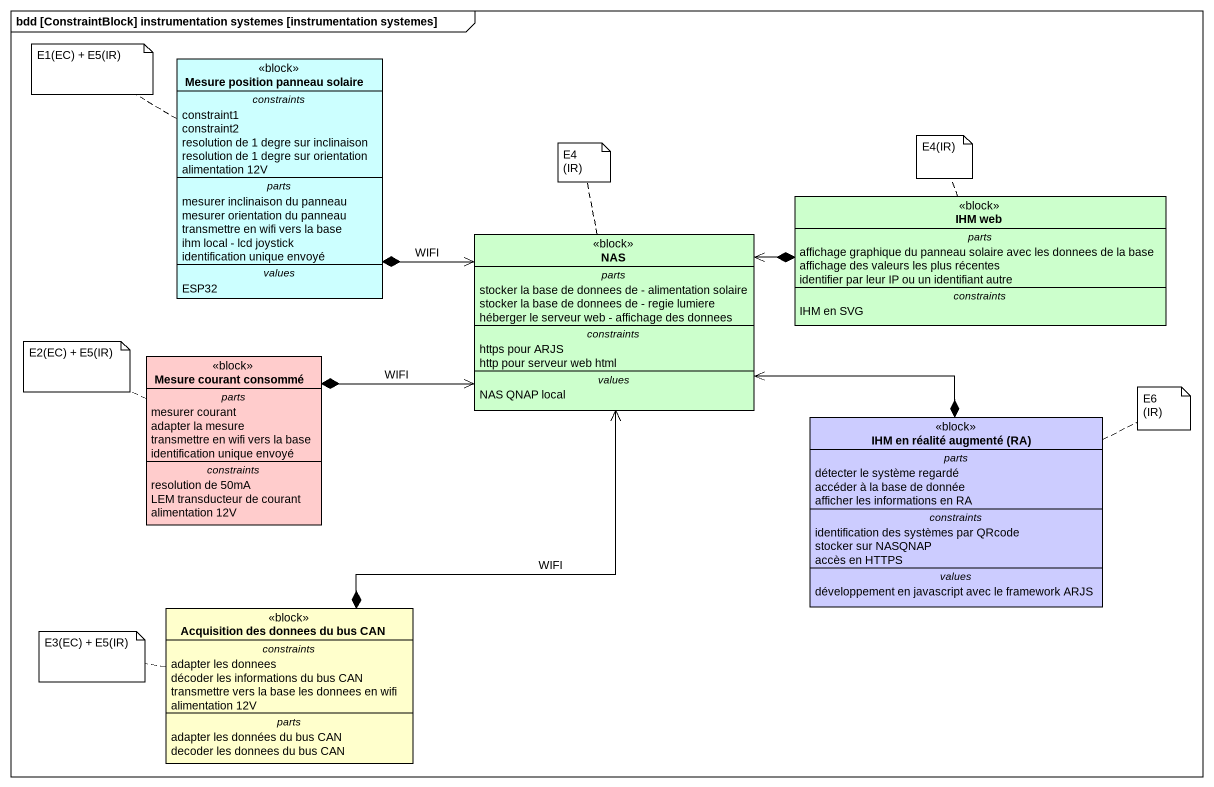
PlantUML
@startuml
mainframe bdd [ConstraintBlock] instrumentation systemes [instrumentation systemes]
hide circle
hide empty members
class "Mesure position panneau solaire" as Mesure_position_panneau <<block>> #CCFFFF {
  -- constraints --
  constraint1
  constraint2
  resolution de 1 degre sur inclinaison
  resolution de 1 degre sur orientation
  alimentation 12V
  -- parts --
  mesurer inclinaison du panneau
  mesurer orientation du panneau
  transmettre en wifi vers la base
  ihm local - lcd joystick
  identification unique envoyé
  -- values --
  ESP32
}
class "IHM web" as IHM_web <<block>> #CCFFCC {
  -- parts --
  affichage graphique du panneau solaire avec les donnees de la base
  affichage des valeurs les plus récentes
  identifier par leur IP ou un identifiant autre
  -- constraints --
  IHM en SVG
}
class NAS <<block>> #CCFFCC {
  -- parts --
  stocker la base de donnees de - alimentation solaire
  stocker la base de donnees de - regie lumiere
  héberger le serveur web - affichage des donnees
  -- constraints --
  https pour ARJS
  http pour serveur web html
  -- values --
  NAS QNAP local
}
class "Mesure courant consommé" as Mesure_courant_consommé <<block>> #FFCCCC {
  -- parts --
  mesurer courant
  adapter la mesure
  transmettre en wifi vers la base
  identification unique envoyé
  -- constraints --
  resolution de 50mA
  LEM transducteur de courant
  alimentation 12V
}
class "IHM en réalité augmenté (RA)" as IHM_en_réalité_augmenté_RA <<block>> #CCCCFF {
  -- parts --
  détecter le système regardé
  accéder à la base de donnée
  afficher les informations en RA
  -- constraints --
  identification des systèmes par QRcode
  stocker sur NASQNAP
  accès en HTTPS
  -- values --
  développement en javascript avec le framework ARJS
}
class "Acquisition des donnees du bus CAN" as Acquisition_des_donnees_du <<block>> #FFFFCC {
  -- constraints --
  adapter les donnees
  décoder les informations du bus CAN
  transmettre vers la base les donnees en wifi
  alimentation 12V
  -- parts --
  adapter les données du bus CAN
  decoder les donnees du bus CAN
}
Mesure_position_panneau *-right-> NAS : WIFI
IHM_web *-left-> NAS
Mesure_courant_consommé *-right-> NAS : WIFI
IHM_en_réalité_augmenté_RA *-left-> NAS
Acquisition_des_donnees_du *-up-> NAS : WIFI
note left of Mesure_position_panneau : E1(EC) + E5(IR)
note top of NAS : E4 (IR)
note top of IHM_web : E4(IR)
note left of Mesure_courant_consommé : E2(EC) + E5(IR)
note right of IHM_en_réalité_augmenté_RA : E6 (IR)
note left of Acquisition_des_donnees_du : E3(EC) + E5(IR)
@enduml
